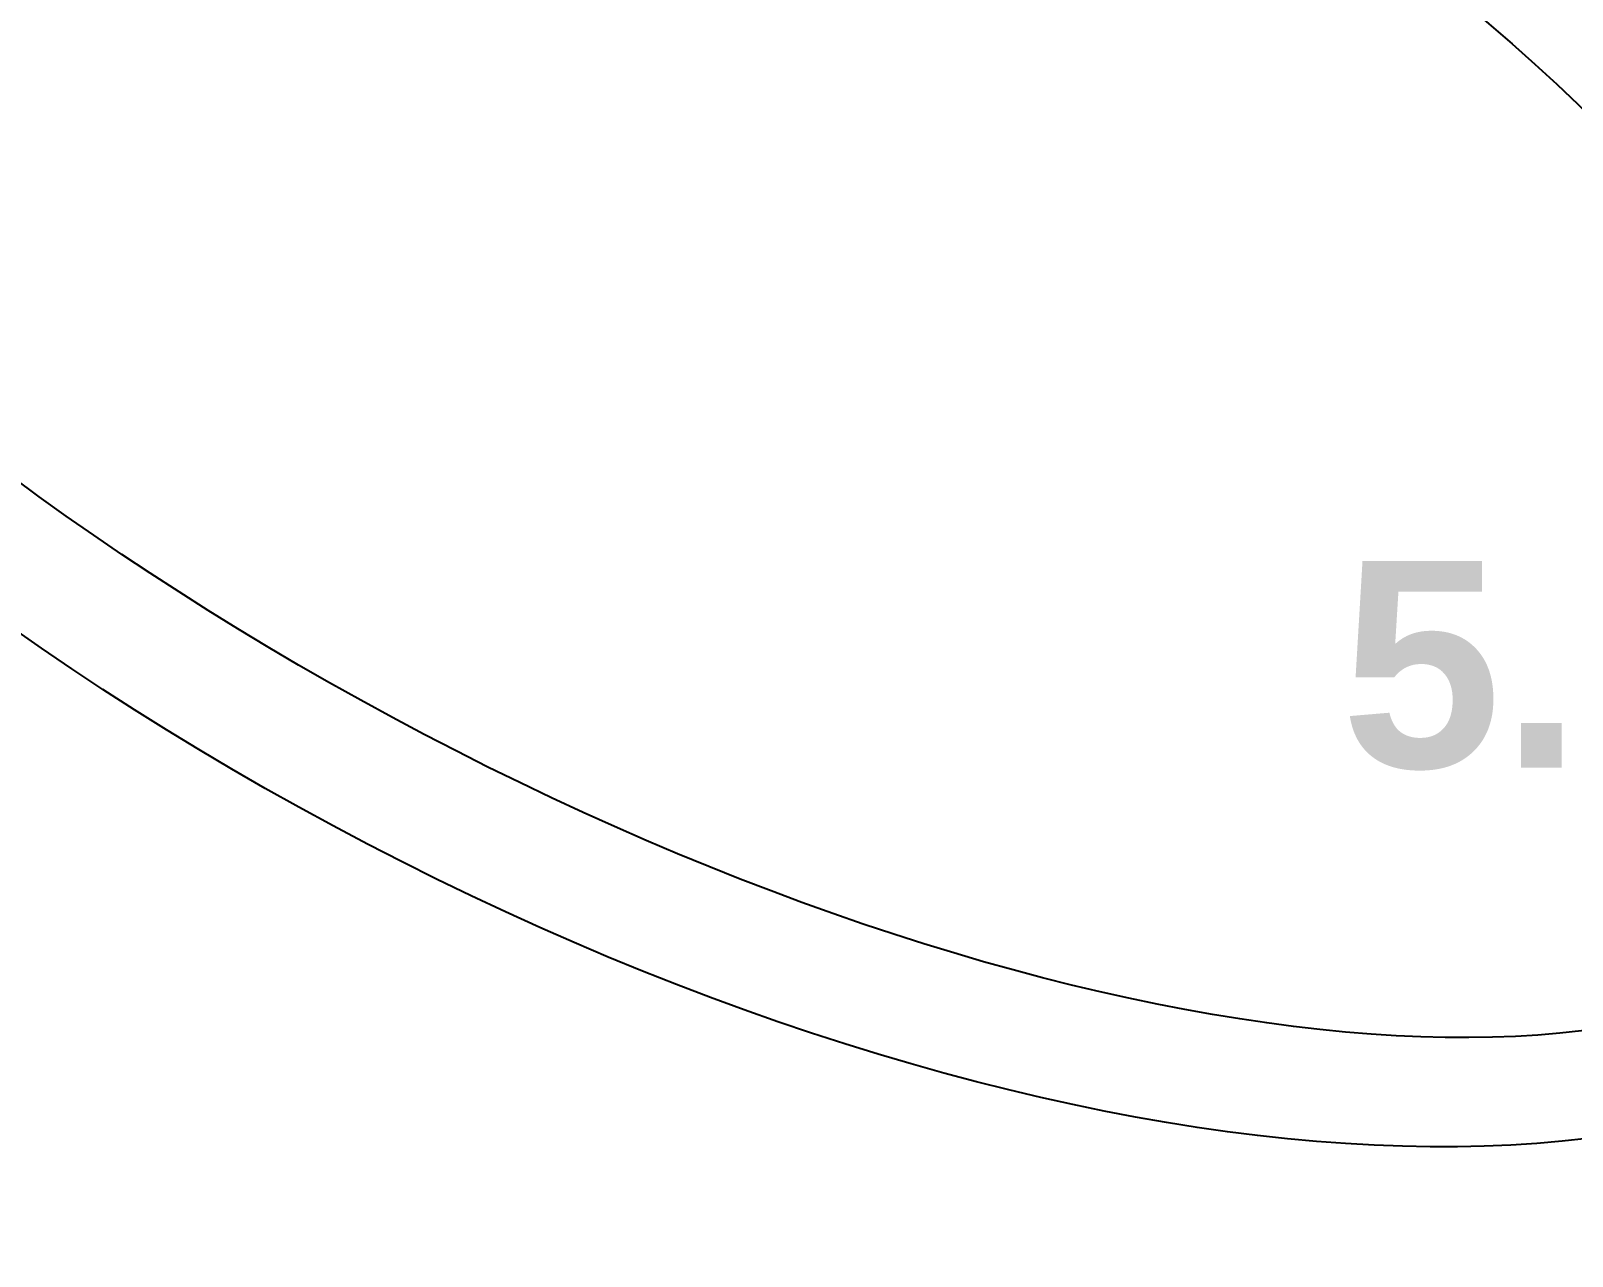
# Model space of a CAD drawing. Header units: millimetres. Extents: x 85680 to 1644304, y -104706 to 909689.
# Drawn here: x 1115596 to 1157195, y 208558 to 241628 of the extents above; entities that cross this region are included whole.
import ezdxf

# ---------------------------------------------------------------- set-up
doc = ezdxf.new("R2010")
doc.units = ezdxf.units.MM
doc.layers.add('expl', color=7, linetype='Continuous')
doc.layers.add('urban planing', color=243, linetype='Continuous')
doc.styles.add('ПЛОЩАДЬ', font='arialbd.ttf')

msp = doc.modelspace()

# ---------------------------------------------------------------- linework, layer by layer
at = {"layer": 'urban planing'}
for centre, major_axis, ratio in [((1132974, 237327, 0), (-35914, 19293), 0.477769), ((1133011, 237307, 0), (-33209, 17890), 0.427976)]:
    msp.add_ellipse(centre, major_axis=major_axis, ratio=ratio, dxfattribs=at)

# ---------------------------------------------------------------- texts
at = {"layer": 'expl', "style": 'ПЛОЩАДЬ'}
msp.add_text('5.1', height=5575.6, dxfattribs=at).set_placement((1150954, 221741, 0))

doc.saveas('drawing.dxf')
